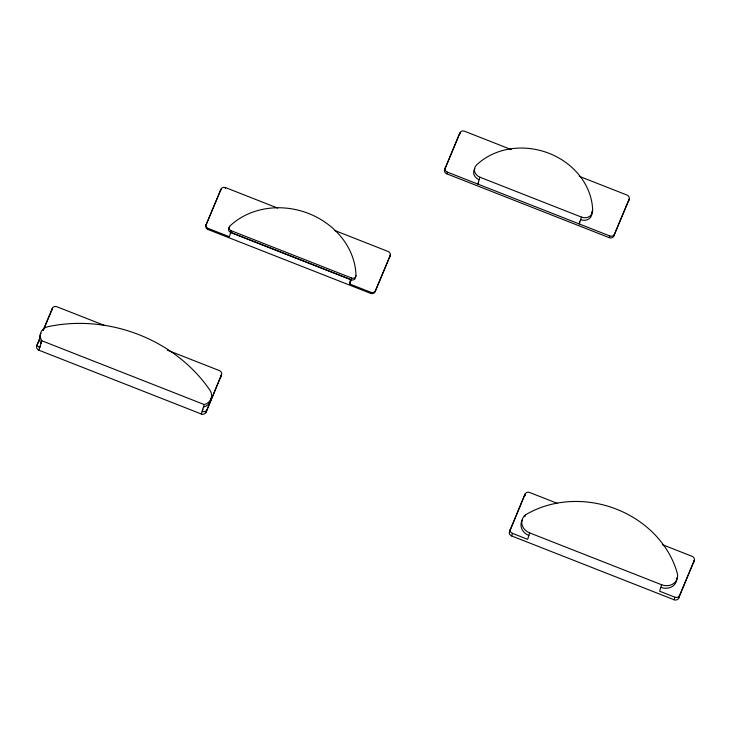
<?xml version="1.0" encoding="UTF-8"?>
<svg xmlns="http://www.w3.org/2000/svg" width="731" height="731" viewBox="0 0 731 731"><rect width="100%" height="100%" fill="white"/><g stroke="black" fill="none" stroke-linecap="round" stroke-linejoin="round"><path stroke-width="1.1" d="M167.326 350.131L219.346 370.571A3.637 3.162 17.1 0 1 221.493 374.82L205.941 412.421A3.637 3.162 17.1 0 1 201.336 414.011L38.917 350.204A3.637 3.162 17.1 0 1 36.76 345.955L39.73 338.225M38.917 350.204L41.822 340.756A11.34 9.859 17.1 0 1 48.2 326.62A142.828 124.188 17.1 0 1 209.888 390.153A11.477 9.978 17.1 0 1 204.241 404.563L201.336 414.011M51.782 310.063L52.312 308.345A3.637 3.162 17.1 0 1 56.927 306.755L104.697 325.523M334.944 230.585L388.024 251.437A3.637 3.162 17.1 0 1 390.171 255.686L375.094 291.751A3.637 3.162 17.1 0 1 370.937 293.487L208.07 229.525A3.637 3.162 17.1 0 1 205.914 225.276L220.99 189.21A3.637 3.162 17.1 0 1 225.605 187.62L277.625 208.061M208.07 229.525L208.39 228.492A3.637 3.162 17.1 0 1 206.233 224.243M205.914 225.276L220.99 189.21M225.285 188.653L225.605 187.62M229.68 226.254L228.931 228.255A3.271 2.851 17.1 0 0 230.685 232.44L351.136 279.763A3.262 2.842 17.1 0 0 355.467 277.332L355.988 275.258A72.689 63.204 17.1 0 0 308.665 213.516A72.689 63.204 17.1 0 0 230.137 225.815L229.461 226.537A3.271 2.851 17.1 0 0 231.215 230.722L229.37 236.734L208.39 228.492M205.941 412.421L221.493 374.82M390.171 255.686L375.414 290.719A3.637 3.162 17.1 0 1 371.257 292.455L349.82 284.039L351.666 278.045A3.262 2.842 17.1 0 0 355.997 275.614M370.937 293.487L371.257 292.455M375.094 291.751L375.414 290.719M579.208 176.29L626.979 195.058A3.637 3.162 17.1 0 1 629.126 199.307L613.839 236.058A3.637 3.162 17.1 0 1 609.225 237.648L446.815 173.832A3.637 3.162 17.1 0 1 444.658 169.583L459.945 132.832A3.637 3.162 17.1 0 1 464.56 131.242L511.271 149.59M446.815 173.832L447.345 172.114A3.637 3.162 17.1 0 1 445.188 167.865M459.945 132.832L444.658 169.583M580.624 219.665A8.47 7.365 17.1 0 0 591.863 213.306L592.631 209.596A66.868 58.142 17.1 0 0 549.109 153.355A66.868 58.142 17.1 0 0 477.297 164.283L476.466 165.078A8.47 7.365 17.1 0 0 479.911 177.204L477.791 184.075A55.949 48.648 17.1 0 1 478.613 183.024M592.658 210.729A8.47 7.365 17.1 0 1 581.419 217.089L579.299 223.96A55.949 48.648 17.1 0 0 579.601 221.338M662.359 544.632L692.083 556.309A3.637 3.162 17.1 0 1 694.24 560.558L678.688 598.168A3.637 3.162 17.1 0 1 674.073 599.758L511.654 535.942A3.637 3.162 17.1 0 1 509.507 531.693L525.059 494.083A3.637 3.162 17.1 0 1 529.664 492.493L557.269 503.339M511.654 535.942L512.449 533.365A3.637 3.162 17.1 0 1 510.293 529.116M509.507 531.693L525.059 494.083M609.225 237.648L609.755 235.93A3.637 3.162 17.1 0 0 614.369 234.34L629.126 199.307M524.949 516.589L525.479 514.871A97.68 84.933 17.1 0 1 677.144 572.784L677.299 573.36A12.071 10.499 17.1 0 1 673.671 583.53A12.071 10.499 17.1 0 1 661.619 584.754L529.655 532.908A12.135 10.554 17.1 0 1 525.479 514.871M613.839 236.058L614.369 234.34M529.655 532.908L527.672 539.35L512.449 533.365M661.619 584.754L659.636 591.196L674.868 597.181A3.637 3.162 17.1 0 0 679.474 595.591L694.24 560.558M674.073 599.758L674.868 597.181M678.688 598.168L679.474 595.591M43.202 329.983L52.312 308.345M36.76 345.955L39.803 338.736M43.275 330.494L51.526 310.922M479.911 177.204L581.419 217.089M447.345 172.114L609.755 235.93M231.215 230.722L351.666 278.045M230.685 232.44L351.145 279.745M41.822 340.756L204.241 404.563M591.836 212.173L591.863 213.306M51.956 310.209A3.637 3.162 17.1 0 1 52.248 309.907M220.753 375.341A3.637 3.162 17.1 0 1 220.707 377.397M206.736 409.844A3.637 3.162 17.1 0 1 204.881 411.526L204.442 411.644A3.637 3.162 17.1 0 1 202.121 411.434A5.382 4.678 17.1 0 0 202.779 409.177M37.555 343.378A3.637 3.162 17.1 0 0 37.674 345.827L37.902 346.211A3.637 3.162 17.1 0 0 39.712 347.627A5.382 4.678 17.1 0 1 40.598 345.864M41.283 342.574A5.382 4.678 17.1 0 0 41.027 343.332A11.34 9.859 17.1 0 1 40.973 333.318M203.647 406.801A5.382 4.678 17.1 0 1 203.446 407.14A11.477 9.978 17.1 0 0 210.83 398.523M524.264 496.66A3.637 3.162 17.1 0 1 524.456 496.294M524.694 495.956A3.637 3.162 17.1 0 1 525.333 495.38M693.491 561.088A3.637 3.162 17.1 0 1 693.445 563.135M676.824 577.846A12.071 10.499 17.1 0 1 660.824 587.331M528.869 535.485A12.135 10.554 17.1 0 1 522.272 520.161M459.607 134.184A3.637 3.162 17.1 0 1 460.146 133.535M628.761 199.389A3.637 3.162 17.1 0 1 628.596 201.025M479.116 179.78A8.47 7.365 17.1 0 1 474.867 168.559M390.016 255.073A3.637 3.162 17.1 0 1 389.861 256.718M220.68 190.243A3.637 3.162 17.1 0 1 221.109 189.53M349.82 281.07A68.321 59.403 17.1 0 1 349.82 284.039"/></g></svg>
